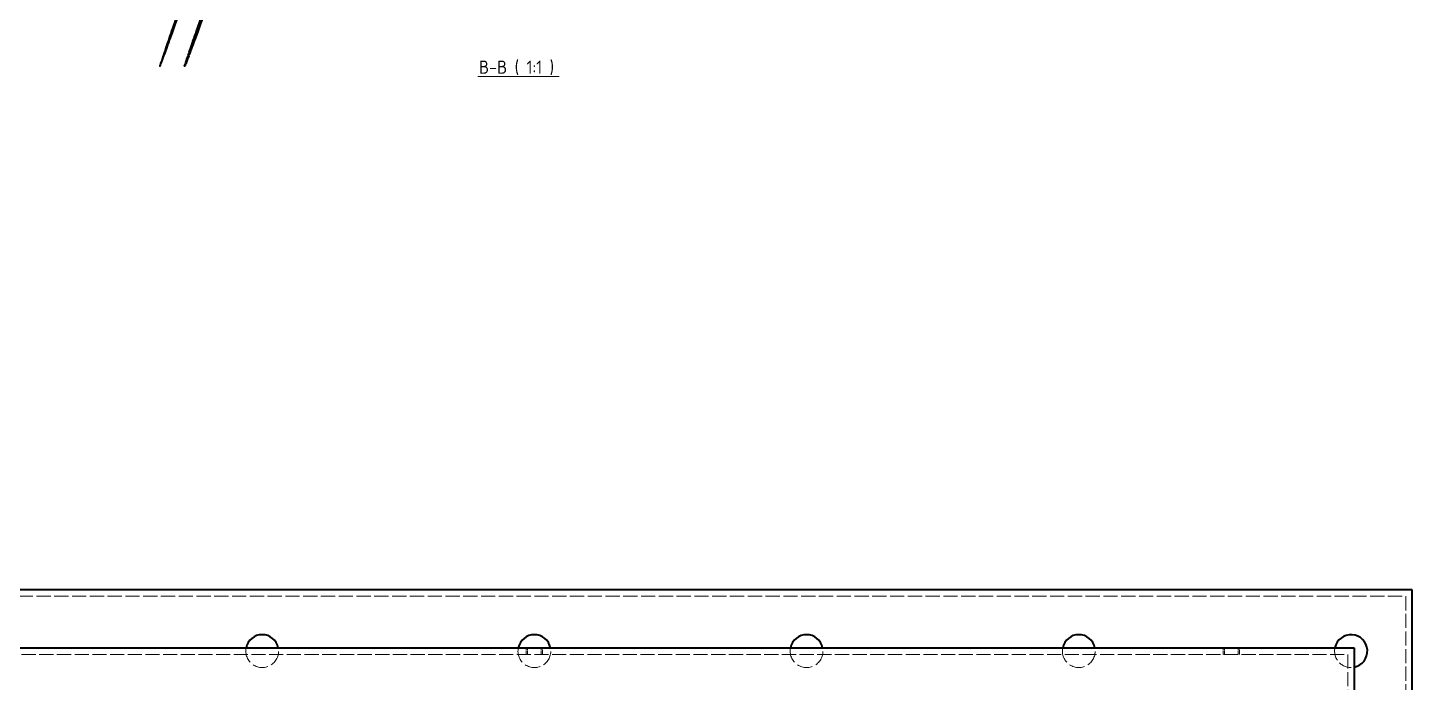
# Model space of a CAD drawing. Header units: millimetres. Extents: x 0 to 2378, y 0 to 1682.
# Drawn here: x 361 to 783.2, y 959.3 to 1158.7 of the extents above; entities that cross this region are included whole.
import ezdxf

# ---------------------------------------------------------------- set-up
doc = ezdxf.new("R2010")
doc.units = ezdxf.units.MM
doc.header["$LTSCALE"] = 2
doc.linetypes.add('DASHED', pattern=[0.2067, 0.1654, -0.0413])
for name, color, linetype, lineweight in [('가려진 것(ISO)', 2, 'DASHED', 18), ('가시적인 것(ISO)', 3, 'Continuous', 40), ('기호(ISO)', 5, 'Continuous', 25)]:
    doc.layers.add(name, color=color, linetype=linetype, lineweight=lineweight)
doc.styles.add('텍스트 스타일512', font='isocp.shx')

msp = doc.modelspace()

# ---------------------------------------------------------------- linework, layer by layer
at = {"layer": '가려진 것(ISO)', "ltscale": 13.116713}
msp.add_line((249.7684, 985.4656), (781.1684, 985.4656), dxfattribs=at)
at = {"layer": '가려진 것(ISO)', "ltscale": 12.957587}
msp.add_line((781.1684, 985.4656), (781.1684, 664.0656), dxfattribs=at)
at = {"layer": '가려진 것(ISO)', "ltscale": 13.041375}
msp.add_line((267.4684, 967.7656), (763.4684, 967.7656), dxfattribs=at)
at = {"layer": '가려진 것(ISO)', "ltscale": 1.904597}
for p, q in [((512.9684, 969.7656), (512.9684, 967.7656)), ((513.4014, 969.7656), (513.4014, 967.7656)), ((517.5354, 969.7656), (517.5354, 967.7656)), ((517.9684, 967.7656), (517.9684, 969.7656)), ((725.4684, 969.7656), (725.4684, 967.7656)), ((725.9014, 969.7656), (725.9014, 967.7656)), ((730.0354, 969.7656), (730.0354, 967.7656)), ((730.4684, 967.7656), (730.4684, 969.7656))]:
    msp.add_line(p, q, dxfattribs=at)
at = {"layer": '가려진 것(ISO)', "ltscale": 13.053281}
msp.add_line((763.4684, 967.7656), (763.4684, 681.7656), dxfattribs=at)
at = {"layer": '가려진 것(ISO)', "ltscale": 14.289262}
for centre in [(432.4684, 968.7656), (515.4684, 968.7656), (598.4684, 968.7656), (681.4684, 968.7656)]:
    msp.add_arc(centre, 5, 168.463041, 11.536959, dxfattribs=at)
at = {"layer": '가려진 것(ISO)', "ltscale": 11.934641}
msp.add_arc((764.4684, 968.7656), 5, 168.463041, 281.536959, dxfattribs=at)
at = {"layer": '가시적인 것(ISO)'}
for p, q in [((783.1684, 987.4656), (247.7684, 987.4656)), ((783.1684, 662.0656), (783.1684, 987.4656)), ((265.4684, 969.7656), (765.4684, 969.7656)), ((765.4684, 969.7656), (765.4684, 679.7656))]:
    msp.add_line(p, q, dxfattribs=at)
for centre, start in [((432.4684, 968.7656), 11.536959), ((515.4684, 968.7656), 11.536959), ((598.4684, 968.7656), 11.536959), ((681.4684, 968.7656), 11.536959), ((764.4684, 968.7656), 281.536959)]:
    msp.add_arc(centre, 5, start, 168.463041, dxfattribs=at)
for points, weights in [([(424.9684, 1215.8209), (380.8891, 1088.8815), (424.9684, 1213.0202)], [2.18606992019, 2.18606992019, 1.61920081825]), ([(432.9684, 1213.0202), (388.0593, 1088.8815), (432.9684, 1215.8209)], [1.61920081825, 2.18606992019, 2.18606992019])]:
    msp.add_rational_spline(points, weights, degree=2, dxfattribs=at)
at = {"layer": '기호(ISO)', "color": 7, "lineweight": 18}
msp.add_line((498.1791, 1143.8271), (523.0707, 1143.8271), dxfattribs=at)

# ---------------------------------------------------------------- texts
at = {"layer": '기호(ISO)', "color": 7, "insert": (498.5951, 1144.2694), "char_height": 4, "attachment_point": 7, "style": '텍스트 스타일512'}
msp.add_mtext('B-B ( 1:1 )', dxfattribs=at)

doc.saveas('drawing.dxf')
